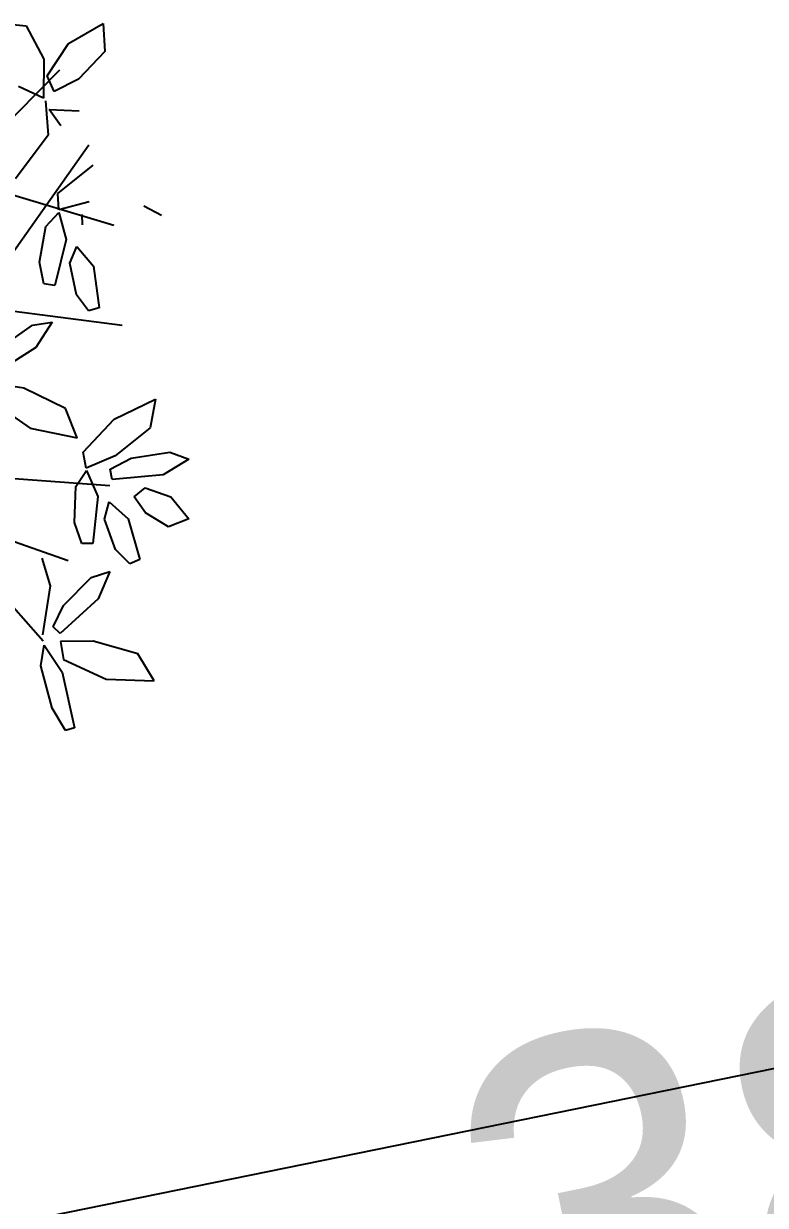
# Model space of a CAD drawing. Header units: inches. Extents: x -28 to 837, y -22 to 590.
# Drawn here: x 430.33 to 448.71, y 277.71 to 306.98 of the extents above; entities that cross this region are included whole.
import ezdxf

# ---------------------------------------------------------------- set-up
doc = ezdxf.new("R2010")
doc.units = ezdxf.units.IN
doc.header["$MEASUREMENT"] = 0
doc.styles.get("Standard").update_dxf_attribs({"font": 'arial.ttf'})
doc.dimstyles.new('Annotative', dxfattribs={"dimscale": 0, "dimtxt": 0.18, "dimasz": 0.18, "dimexe": 0.18, "dimexo": 0.0625, "dimgap": 0.09, "dimtad": 0, "dimtih": 1, "dimtoh": 1, "dimdec": 4, "dimzin": 0, "dimdsep": 46, "dimtxsty": 'Standard', "dimcen": 0.09, "dimadec": 0, "dimazin": 0, "dimtfac": 1, "dimtdec": 4, "dimtofl": 0, "dimtmove": 0, "dimatfit": 3, "dimfxl": 1, "dimtolj": 1, "dimtzin": 0, "dimarcsym": 0})

# ---------------------------------------------------------------- blocks, each defined once
blk = doc.blocks.new('*D39')
at = {"color": 0, "lineweight": -2, "transparency": 16777216}
for p, q in [((2517.647, 301.128), (2525.053, 264.768)), ((2174.672, 206.152), (2498.061, 272.026)), ((2145.264, 225.274), (2152.671, 188.914))]:
    blk.add_line(p, q, dxfattribs=at)
at = {"color": 0, "transparency": 16777216}
for points in [[(2497.23, 276.109), (2498.893, 267.944), (2522.558, 277.017)], [(2173.841, 210.235), (2175.504, 202.069), (2150.176, 201.162)]]:
    blk.add_solid(points, dxfattribs=at)
at = {"layer": 'Defpoints', "color": 0, "transparency": 16777216}
for p in [(2516.399, 307.252), (2522.558, 277.017), (2144.017, 231.398)]:
    blk.add_point(p, dxfattribs=at)
at = {"color": 0, "transparency": 16777216, "insert": (2332.121, 259.935), "char_height": 25, "attachment_point": 5, "rotation": 11.51361}
blk.add_mtext('380,03', dxfattribs=at)
blk = doc.blocks.new('tree')
at = {"color": 64}
for p, q in [((1578.6, 1092.8), (1639.3, 1087.9)), ((1639.3, 1087.9), (1701.5, 967.9)), ((1790.3, 1024.5), (1914.2, 1095.2)), ((1914.2, 1095.2), (1920.4, 995.4)), ((1713.5, 908.6), (1790.3, 1024.5)), ((1920.4, 995.4), (1825.8, 896.6))]:
    blk.add_line(p, q, dxfattribs=at)
at = {"color": 44}
for p, q in [((1370.9, 536.3), (1758.6, 930.1)), ((1266.5, -179.6), (1863, 661.6)), ((1356, 554.2), (1952.5, 375.2)), ((1430.5, 88.9), (1982.4, 17.3)), ((923.5, -233.3), (1699, -1110.2)), ((1191.9, -501.7), (1937.6, -555.4)), ((1281.4, -644.9), (1788.5, -823.9))]:
    blk.add_line(p, q, dxfattribs=at)
at = {"color": 66}
for p, q in [((1701.5, 967.9), (1701.3, 829)), ((1738.5, 852.8), (1713.5, 908.6)), ((1825.8, 896.6), (1738.5, 852.8)), ((1701.3, 829), (1611.8, 870.6)), ((1707.9, 819.6), (1716.9, 696.2)), ((1763.2, 730.2), (1721.3, 788.2)), ((1721.3, 788.2), (1828.6, 783.1)), ((1716.9, 696.2), (1601, 541.1)), ((1751.9, 487.9), (1878.1, 589.2)), ((1755.3, 429.4), (1751.9, 487.9)), ((1863.4, 458.4), (1755.3, 429.4)), ((2059.4, 444), (2122.3, 410.2)), ((1709.2, 369.8), (1755.2, 420.4)), ((1755.2, 420.4), (1782, 323.5)), ((1840.7, 376.5), (1838.7, 413.6)), ((1685.9, 242.6), (1709.2, 369.8)), ((1782, 323.5), (1741, 159.8)), ((1794.9, 239.8), (1819.5, 298.4)), ((1819.5, 298.4), (1878.9, 228.7)), ((1702.2, 164.9), (1685.9, 242.6)), ((1818.7, 126.6), (1794.9, 239.8)), ((1741, 159.8), (1702.2, 164.9))]:
    blk.add_line(p, q, dxfattribs=at)
at = {"color": 68}
for p, q in [((1878.9, 228.7), (1899.3, 79)), ((1861.6, 68.8), (1818.7, 126.6)), ((1899.3, 79), (1861.6, 68.8)), ((1546.9, -63.8), (1661.3, 18)), ((1661.3, 18), (1731.1, 27.9)), ((1731.1, 27.9), (1673.3, -61.9)), ((1673.3, -61.9), (1518.9, -160.3)), ((1630.3, -207.3), (1514.8, -189.4)), ((1779.9, -279.7), (1630.3, -207.3)), ((1953.2, -318), (2101.7, -247)), ((2101.7, -247), (2081.9, -349.4)), ((1514.3, -254.7), (1652.7, -350.1)), ((1820.7, -384.4), (1779.9, -279.7)), ((1842.2, -435.8), (1953.2, -318)), ((1652.7, -350.1), (1820.7, -384.4)), ((2081.9, -349.4), (1956.8, -449.6)), ((1853.8, -493.3), (1842.2, -435.8)), ((1956.8, -449.6), (1853.8, -493.3)), ((1938.6, -497.4), (2013.8, -457.3)), ((2013.8, -457.3), (2152.9, -436.6)), ((2219.9, -461.4), (2128.1, -517.1)), ((2152.9, -436.6), (2219.9, -461.4)), ((1816.4, -558.7), (1854.9, -502.2)), ((1854.9, -502.2), (1894.9, -594.5)), ((1945.7, -533.8), (1938.6, -497.4)), ((2128.1, -517.1), (1945.7, -533.8)), ((1811, -688), (1816.4, -558.7)), ((2025.4, -595.5), (2064, -563.3)), ((2064, -563.3), (2156.4, -595.6)), ((1894.9, -594.5), (1877, -762.3)), ((1919.3, -675.6), (1935.5, -614.1)), ((1935.5, -614.1), (2004, -674.9)), ((2065.8, -652.7), (2025.4, -595.5)), ((2156.4, -595.6), (2220.2, -674.7)), ((1958.6, -784.4), (1919.3, -675.6)), ((2004, -674.9), (2045, -820.3)), ((2147.5, -702.6), (2065.8, -652.7)), ((2220.2, -674.7), (2147.5, -702.6)), ((1837.9, -762.6), (1811, -688)), ((1877, -762.3), (1837.9, -762.6)), ((2009.1, -835.7), (1958.6, -784.4)), ((1694.3, -814.4), (1724.2, -913.7)), ((2045, -820.3), (2009.1, -835.7)), ((1771.9, -983.9), (1870.6, -883.7)), ((1870.6, -883.7), (1937.7, -862.1)), ((1937.7, -862.1), (1896.1, -960.4)), ((1724.2, -913.7), (1697.4, -1088.8)), ((1896.1, -960.4), (1760.8, -1083.7)), ((1734.7, -1060.1), (1771.9, -983.9)), ((1760.8, -1083.7), (1734.7, -1060.1)), ((1691.3, -1200), (1703.1, -1125.3)), ((1703.1, -1125.3), (1767.7, -1222.8)), ((1878.5, -1111.1), (1761.7, -1113.2)), ((1761.7, -1113.2), (1772.4, -1177.5)), ((2038.3, -1156.8), (1878.5, -1111.1)), ((1772.4, -1177.5), (1925.1, -1247.9)), ((2096.5, -1253), (2038.3, -1156.8)), ((1731.7, -1351), (1691.3, -1200)), ((1767.7, -1222.8), (1811.3, -1421.4)), ((1925.1, -1247.9), (2096.5, -1253)), ((1779.5, -1431.1), (1731.7, -1351)), ((1811.3, -1421.4), (1779.5, -1431.1))]:
    blk.add_line(p, q, dxfattribs=at)
blk = doc.blocks.new('Garden')
blk.add_line((1907.69888, -119.37283), (2280.08151, -43.51861))
at = {"xscale": 0.02, "yscale": 0.02}
blk.add_blockref('tree', (1978.84719, -34.54183), dxfattribs=at)
dim = blk.add_aligned_dim(p1=(1907.69888, -119.37283), p2=(2280.08151, -43.51861), distance=-30.85688, dimstyle='Annotative')
dim.commit()
dim.dimension.update_dxf_attribs({"geometry": '*D39', "text_midpoint": (2095.80297, -90.83589), "insert": (-236.31763, -350.77107)})

msp = doc.modelspace()

# ---------------------------------------------------------------- block references
at = {"xscale": 0.3465639121819872, "yscale": 0.3465639121819872, "zscale": 0.6931278243639744}
msp.add_blockref('Garden', (-266.765, 311.36), dxfattribs=at)

doc.saveas('drawing.dxf')
